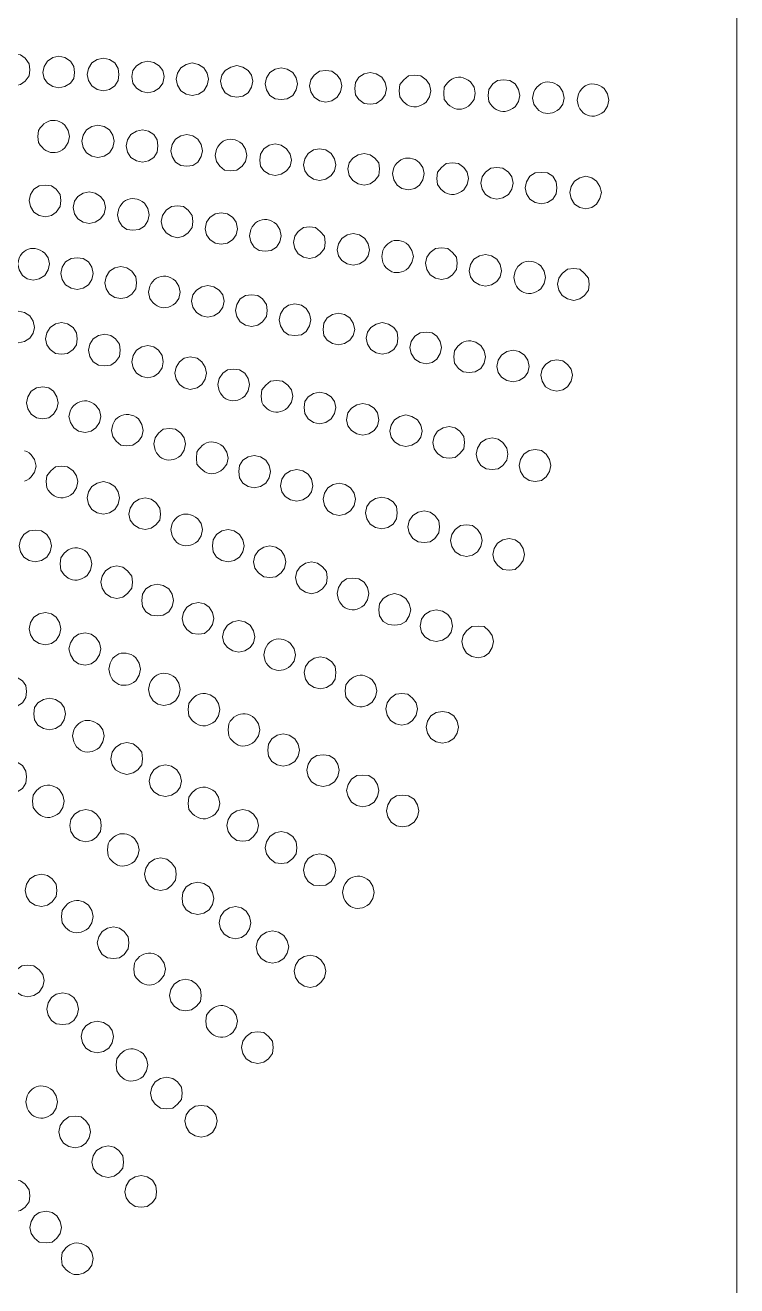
# Model space of a CAD drawing. Extents: x 0 to 247, y -13 to 225.
# Drawn here: x 108.15 to 128.64, y 97.66 to 133.93 of the extents above; entities that cross this region are included whole.
import ezdxf

# ---------------------------------------------------------------- set-up
doc = ezdxf.new("R2010")
doc.units = 0
doc.layers.add('GEOMETRY', color=7, linetype='Continuous')

msp = doc.modelspace()

# ---------------------------------------------------------------- linework, layer by layer
at = {"layer": 'GEOMETRY', "lineweight": 13}
for points in [[(18.663, 189.429), (128.639, 189.429), (128.639, 79.45), (18.663, 79.45), (18.663, 189.429)], [(108.288, 132.645), (108.268, 132.817), (108.152, 132.975), (108.016, 133.071), (107.843, 133.11), (107.667, 133.071), (107.512, 132.975), (107.416, 132.817), (107.377, 132.645), (107.416, 132.472), (107.512, 132.315), (107.667, 132.217), (107.843, 132.178), (108.016, 132.217), (108.152, 132.315), (108.268, 132.472), (108.288, 132.645)], [(109.569, 132.567), (109.549, 132.741), (109.453, 132.895), (109.298, 132.993), (109.122, 133.033), (108.949, 132.993), (108.793, 132.895), (108.696, 132.741), (108.657, 132.567), (108.696, 132.392), (108.793, 132.256), (108.949, 132.159), (109.122, 132.12), (109.298, 132.159), (109.453, 132.256), (109.549, 132.392), (109.569, 132.567)], [(110.848, 132.508), (110.829, 132.685), (110.733, 132.839), (110.577, 132.936), (110.404, 132.975), (110.228, 132.936), (110.074, 132.839), (109.975, 132.685), (109.937, 132.508), (109.975, 132.334), (110.074, 132.178), (110.228, 132.081), (110.404, 132.042), (110.577, 132.081), (110.733, 132.178), (110.829, 132.334), (110.848, 132.508)], [(112.149, 132.449), (112.111, 132.623), (112.013, 132.762), (111.858, 132.855), (111.682, 132.895), (111.508, 132.855), (111.353, 132.762), (111.256, 132.623), (111.218, 132.449), (111.256, 132.257), (111.353, 132.119), (111.508, 132.022), (111.682, 131.984), (111.858, 132.022), (112.013, 132.119), (112.111, 132.257), (112.149, 132.449)], [(113.429, 132.373), (113.39, 132.547), (113.293, 132.703), (113.137, 132.799), (112.963, 132.839), (112.788, 132.799), (112.633, 132.703), (112.536, 132.547), (112.497, 132.373), (112.536, 132.197), (112.633, 132.042), (112.788, 131.946), (112.963, 131.907), (113.137, 131.946), (113.293, 132.042), (113.39, 132.197), (113.429, 132.373)], [(114.71, 132.315), (114.671, 132.489), (114.575, 132.624), (114.418, 132.722), (114.244, 132.763), (114.07, 132.722), (113.914, 132.624), (113.818, 132.489), (113.779, 132.315), (113.818, 132.141), (113.914, 131.985), (114.07, 131.889), (114.244, 131.851), (114.418, 131.889), (114.575, 131.985), (114.671, 132.141), (114.71, 132.315)], [(115.99, 132.237), (115.951, 132.413), (115.855, 132.569), (115.699, 132.665), (115.525, 132.704), (115.349, 132.665), (115.195, 132.569), (115.097, 132.413), (115.058, 132.237), (115.097, 132.062), (115.195, 131.908), (115.349, 131.81), (115.525, 131.79), (115.699, 131.81), (115.855, 131.908), (115.951, 132.062), (115.99, 132.237)], [(117.269, 132.178), (117.231, 132.353), (117.134, 132.489), (116.98, 132.606), (116.805, 132.623), (116.629, 132.606), (116.474, 132.489), (116.377, 132.353), (116.339, 132.178), (116.377, 132.005), (116.474, 131.851), (116.629, 131.753), (116.805, 131.712), (116.98, 131.753), (117.134, 131.851), (117.231, 132.005), (117.269, 132.178)], [(118.551, 132.102), (118.512, 132.277), (118.415, 132.431), (118.26, 132.53), (118.085, 132.569), (117.912, 132.53), (117.755, 132.431), (117.658, 132.277), (117.639, 132.102), (117.658, 131.927), (117.755, 131.79), (117.912, 131.674), (118.085, 131.655), (118.26, 131.674), (118.415, 131.79), (118.512, 131.927), (118.551, 132.102)], [(119.832, 132.042), (119.792, 132.219), (119.695, 132.353), (119.541, 132.472), (119.366, 132.488), (119.191, 132.472), (119.056, 132.353), (118.939, 132.219), (118.92, 132.042), (118.939, 131.867), (118.984, 131.795), (119.035, 131.732), (119.09, 131.68), (119.149, 131.638), (119.211, 131.607), (119.277, 131.587), (119.344, 131.578), (119.413, 131.581), (119.483, 131.596), (119.554, 131.622), (119.625, 131.661), (119.695, 131.712), (119.792, 131.867), (119.832, 132.042)], [(121.111, 131.967), (121.073, 132.141), (120.975, 132.295), (120.903, 132.347), (120.832, 132.386), (120.762, 132.413), (120.692, 132.428), (120.624, 132.43), (120.557, 132.421), (120.493, 132.401), (120.431, 132.37), (120.372, 132.328), (120.317, 132.276), (120.265, 132.213), (120.218, 132.141), (120.2, 131.967), (120.218, 131.789), (120.268, 131.717), (120.323, 131.656), (120.382, 131.605), (120.445, 131.564), (120.511, 131.534), (120.578, 131.515), (120.647, 131.508), (120.715, 131.513), (120.783, 131.53), (120.85, 131.559), (120.914, 131.6), (120.975, 131.655), (121.073, 131.789), (121.111, 131.967)], [(122.391, 131.907), (122.351, 132.081), (122.254, 132.236), (122.1, 132.334), (121.925, 132.352), (121.75, 132.334), (121.616, 132.236), (121.499, 132.081), (121.481, 131.907), (121.499, 131.73), (121.547, 131.659), (121.598, 131.597), (121.653, 131.544), (121.712, 131.503), (121.774, 131.471), (121.838, 131.451), (121.904, 131.442), (121.972, 131.445), (122.042, 131.46), (122.112, 131.487), (122.183, 131.526), (122.254, 131.578), (122.351, 131.73), (122.391, 131.907)], [(123.672, 131.828), (123.633, 132.005), (123.537, 132.158), (123.47, 132.209), (123.401, 132.247), (123.331, 132.274), (123.26, 132.29), (123.19, 132.294), (123.121, 132.286), (123.055, 132.267), (122.993, 132.237), (122.935, 132.196), (122.883, 132.143), (122.837, 132.08), (122.799, 132.005), (122.76, 131.828), (122.799, 131.654), (122.842, 131.584), (122.89, 131.525), (122.944, 131.475), (123.003, 131.437), (123.065, 131.409), (123.13, 131.393), (123.197, 131.386), (123.265, 131.391), (123.334, 131.406), (123.403, 131.433), (123.47, 131.47), (123.537, 131.518), (123.633, 131.654), (123.672, 131.828)], [(124.953, 131.772), (124.914, 131.947), (124.817, 132.102), (124.75, 132.152), (124.682, 132.19), (124.611, 132.217), (124.541, 132.232), (124.47, 132.235), (124.402, 132.228), (124.336, 132.209), (124.273, 132.179), (124.215, 132.137), (124.163, 132.085), (124.117, 132.021), (124.079, 131.947), (124.041, 131.772), (124.079, 131.597), (124.118, 131.522), (124.164, 131.459), (124.216, 131.406), (124.274, 131.365), (124.336, 131.335), (124.402, 131.316), (124.47, 131.308), (124.54, 131.312), (124.61, 131.327), (124.681, 131.354), (124.75, 131.392), (124.817, 131.442), (124.914, 131.597), (124.953, 131.772)], [(109.432, 130.724), (109.393, 130.899), (109.297, 131.054), (109.225, 131.106), (109.153, 131.145), (109.082, 131.172), (109.012, 131.186), (108.944, 131.189), (108.878, 131.18), (108.813, 131.16), (108.752, 131.129), (108.693, 131.087), (108.638, 131.035), (108.587, 130.972), (108.54, 130.899), (108.52, 130.724), (108.54, 130.549), (108.587, 130.476), (108.638, 130.413), (108.693, 130.361), (108.751, 130.319), (108.813, 130.288), (108.878, 130.267), (108.945, 130.259), (109.013, 130.261), (109.084, 130.276), (109.155, 130.303), (109.226, 130.342), (109.297, 130.394), (109.393, 130.549), (109.432, 130.724)], [(110.714, 130.589), (110.675, 130.763), (110.578, 130.917), (110.422, 131.016), (110.248, 131.054), (110.073, 131.016), (109.918, 130.917), (109.82, 130.763), (109.781, 130.589), (109.82, 130.412), (109.918, 130.258), (110.073, 130.16), (110.248, 130.122), (110.422, 130.16), (110.578, 130.258), (110.675, 130.412), (110.714, 130.589)], [(111.973, 130.451), (111.954, 130.626), (111.858, 130.781), (111.702, 130.878), (111.527, 130.917), (111.353, 130.878), (111.198, 130.781), (111.101, 130.626), (111.061, 130.451), (111.101, 130.276), (111.198, 130.122), (111.353, 130.025), (111.527, 129.986), (111.702, 130.025), (111.858, 130.122), (111.954, 130.276), (111.973, 130.451)], [(113.255, 130.316), (113.215, 130.491), (113.119, 130.645), (112.983, 130.743), (112.809, 130.782), (112.634, 130.743), (112.479, 130.645), (112.382, 130.491), (112.344, 130.316), (112.382, 130.144), (112.479, 129.987), (112.634, 129.891), (112.809, 129.871), (112.983, 129.891), (113.119, 129.987), (113.215, 130.144), (113.255, 130.316)], [(114.536, 130.179), (114.496, 130.356), (114.398, 130.511), (114.333, 130.561), (114.264, 130.599), (114.194, 130.625), (114.123, 130.641), (114.053, 130.644), (113.984, 130.637), (113.917, 130.618), (113.854, 130.588), (113.796, 130.546), (113.744, 130.494), (113.699, 130.43), (113.662, 130.356), (113.623, 130.179), (113.662, 130.008), (113.759, 129.87), (113.894, 129.755), (114.069, 129.733), (114.244, 129.755), (114.398, 129.87), (114.496, 130.008), (114.536, 130.179)], [(115.815, 130.047), (115.776, 130.22), (115.679, 130.374), (115.524, 130.472), (115.349, 130.511), (115.175, 130.472), (115.019, 130.374), (114.922, 130.22), (114.903, 130.047), (114.922, 129.87), (115.019, 129.733), (115.175, 129.638), (115.349, 129.599), (115.524, 129.638), (115.679, 129.733), (115.776, 129.87), (115.815, 130.047)], [(117.095, 129.908), (117.056, 130.084), (116.959, 130.239), (116.805, 130.337), (116.629, 130.374), (116.455, 130.337), (116.3, 130.239), (116.203, 130.084), (116.164, 129.908), (116.203, 129.732), (116.3, 129.598), (116.455, 129.501), (116.629, 129.462), (116.805, 129.501), (116.959, 129.598), (117.056, 129.732), (117.095, 129.908)], [(118.356, 129.792), (118.337, 129.967), (118.22, 130.104), (118.085, 130.2), (117.912, 130.239), (117.735, 130.2), (117.582, 130.104), (117.483, 129.967), (117.444, 129.792), (117.483, 129.599), (117.582, 129.462), (117.735, 129.364), (117.912, 129.328), (118.085, 129.364), (118.22, 129.462), (118.337, 129.599), (118.356, 129.792)], [(119.636, 129.656), (119.598, 129.83), (119.5, 129.967), (119.44, 130.02), (119.375, 130.059), (119.307, 130.086), (119.238, 130.101), (119.168, 130.105), (119.099, 130.097), (119.031, 130.078), (118.967, 130.049), (118.907, 130.009), (118.852, 129.959), (118.804, 129.899), (118.763, 129.83), (118.725, 129.656), (118.763, 129.48), (118.86, 129.328), (118.995, 129.23), (119.19, 129.19), (119.365, 129.23), (119.5, 129.328), (119.598, 129.48), (119.636, 129.656)], [(120.918, 129.52), (120.879, 129.694), (120.781, 129.831), (120.626, 129.95), (120.453, 129.967), (120.276, 129.95), (120.142, 129.831), (120.025, 129.694), (120.006, 129.52), (120.025, 129.346), (120.071, 129.273), (120.122, 129.21), (120.177, 129.158), (120.236, 129.116), (120.298, 129.086), (120.363, 129.066), (120.43, 129.057), (120.498, 129.06), (120.568, 129.075), (120.639, 129.101), (120.71, 129.14), (120.781, 129.191), (120.879, 129.346), (120.918, 129.52)], [(122.197, 129.386), (122.158, 129.56), (122.062, 129.694), (121.906, 129.811), (121.731, 129.83), (121.557, 129.811), (121.402, 129.694), (121.305, 129.56), (121.265, 129.386), (121.305, 129.211), (121.402, 129.057), (121.557, 128.96), (121.731, 128.919), (121.906, 128.96), (122.062, 129.057), (122.158, 129.211), (122.197, 129.386)], [(123.459, 129.249), (123.438, 129.424), (123.342, 129.58), (123.187, 129.677), (123.013, 129.693), (122.838, 129.677), (122.683, 129.58), (122.586, 129.424), (122.547, 129.249), (122.586, 129.074), (122.683, 128.919), (122.838, 128.822), (123.013, 128.783), (123.187, 128.822), (123.342, 128.919), (123.438, 129.074), (123.459, 129.249)], [(124.739, 129.114), (124.699, 129.287), (124.602, 129.44), (124.468, 129.539), (124.292, 129.58), (124.119, 129.539), (123.963, 129.44), (123.866, 129.287), (123.828, 129.114), (123.866, 128.938), (123.963, 128.781), (124.119, 128.685), (124.292, 128.646), (124.468, 128.685), (124.602, 128.781), (124.699, 128.938), (124.739, 129.114)], [(109.18, 128.881), (109.161, 129.057), (109.045, 129.211), (108.909, 129.308), (108.735, 129.328), (108.559, 129.308), (108.404, 129.211), (108.307, 129.057), (108.268, 128.881), (108.307, 128.708), (108.404, 128.549), (108.559, 128.453), (108.735, 128.417), (108.909, 128.453), (109.045, 128.549), (109.161, 128.708), (109.18, 128.881)], [(110.462, 128.686), (110.422, 128.86), (110.325, 128.996), (110.17, 129.095), (109.995, 129.135), (109.82, 129.095), (109.666, 128.996), (109.569, 128.86), (109.529, 128.686), (109.569, 128.495), (109.666, 128.356), (109.82, 128.26), (109.995, 128.221), (110.17, 128.26), (110.325, 128.356), (110.422, 128.495), (110.462, 128.686)], [(111.721, 128.474), (111.682, 128.649), (111.586, 128.804), (111.52, 128.854), (111.451, 128.892), (111.38, 128.918), (111.31, 128.934), (111.24, 128.938), (111.171, 128.93), (111.105, 128.911), (111.043, 128.881), (110.985, 128.84), (110.933, 128.787), (110.887, 128.724), (110.848, 128.649), (110.81, 128.474), (110.848, 128.299), (110.946, 128.144), (111.081, 128.047), (111.256, 128.027), (111.43, 128.047), (111.586, 128.144), (111.682, 128.299), (111.721, 128.474)], [(112.982, 128.279), (112.963, 128.454), (112.847, 128.608), (112.711, 128.708), (112.537, 128.726), (112.362, 128.708), (112.207, 128.608), (112.11, 128.454), (112.071, 128.279), (112.11, 128.105), (112.207, 127.95), (112.362, 127.853), (112.537, 127.813), (112.711, 127.853), (112.847, 127.95), (112.963, 128.105), (112.982, 128.279)], [(114.262, 128.066), (114.223, 128.26), (114.127, 128.397), (113.972, 128.495), (113.797, 128.532), (113.622, 128.495), (113.468, 128.397), (113.371, 128.26), (113.332, 128.066), (113.371, 127.892), (113.468, 127.756), (113.622, 127.659), (113.797, 127.622), (113.972, 127.659), (114.127, 127.756), (114.223, 127.892), (114.262, 128.066)], [(115.524, 127.869), (115.485, 128.047), (115.388, 128.201), (115.322, 128.252), (115.254, 128.29), (115.183, 128.317), (115.112, 128.332), (115.041, 128.336), (114.972, 128.328), (114.906, 128.309), (114.843, 128.279), (114.785, 128.238), (114.733, 128.185), (114.688, 128.122), (114.651, 128.047), (114.612, 127.869), (114.651, 127.697), (114.748, 127.544), (114.884, 127.443), (115.058, 127.427), (115.232, 127.443), (115.388, 127.544), (115.485, 127.697), (115.524, 127.869)], [(116.785, 127.677), (116.766, 127.853), (116.648, 127.989), (116.514, 128.105), (116.34, 128.123), (116.165, 128.105), (116.01, 127.989), (115.913, 127.853), (115.874, 127.677), (115.913, 127.505), (116.01, 127.351), (116.165, 127.253), (116.34, 127.212), (116.514, 127.253), (116.648, 127.351), (116.766, 127.505), (116.785, 127.677)], [(118.065, 127.464), (118.026, 127.64), (117.929, 127.794), (117.774, 127.892), (117.599, 127.931), (117.425, 127.892), (117.269, 127.794), (117.173, 127.64), (117.134, 127.464), (117.173, 127.287), (117.269, 127.153), (117.425, 127.058), (117.599, 127.019), (117.774, 127.058), (117.929, 127.153), (118.026, 127.287), (118.065, 127.464)], [(119.328, 127.27), (119.288, 127.444), (119.19, 127.601), (119.124, 127.651), (119.055, 127.69), (118.985, 127.717), (118.914, 127.732), (118.844, 127.736), (118.775, 127.728), (118.709, 127.709), (118.646, 127.678), (118.588, 127.636), (118.536, 127.583), (118.49, 127.519), (118.453, 127.444), (118.415, 127.27), (118.453, 127.097), (118.49, 127.022), (118.536, 126.958), (118.588, 126.906), (118.646, 126.864), (118.709, 126.834), (118.775, 126.815), (118.844, 126.807), (118.914, 126.811), (118.985, 126.826), (119.055, 126.853), (119.124, 126.891), (119.19, 126.941), (119.288, 127.097), (119.328, 127.27)], [(108.851, 127.058), (108.811, 127.232), (108.714, 127.368), (108.647, 127.418), (108.579, 127.456), (108.51, 127.483), (108.442, 127.499), (108.374, 127.504), (108.308, 127.497), (108.244, 127.48), (108.182, 127.451), (108.124, 127.412), (108.07, 127.363), (108.021, 127.302), (107.977, 127.232), (107.939, 127.058), (107.977, 126.883), (108.075, 126.726), (108.21, 126.63), (108.385, 126.593), (108.559, 126.63), (108.714, 126.726), (108.811, 126.883), (108.851, 127.058)], [(120.588, 127.075), (120.567, 127.253), (120.453, 127.385), (120.316, 127.505), (120.142, 127.521), (119.967, 127.505), (119.812, 127.385), (119.715, 127.253), (119.676, 127.075), (119.715, 126.902), (119.812, 126.748), (119.967, 126.648), (120.142, 126.611), (120.316, 126.648), (120.453, 126.748), (120.567, 126.902), (120.588, 127.075)], [(121.869, 126.863), (121.83, 127.037), (121.731, 127.192), (121.578, 127.287), (121.402, 127.328), (121.227, 127.287), (121.072, 127.192), (120.975, 127.037), (120.936, 126.863), (120.975, 126.688), (121.072, 126.553), (121.227, 126.455), (121.402, 126.417), (121.578, 126.455), (121.731, 126.553), (121.83, 126.688), (121.869, 126.863)], [(110.111, 126.783), (110.074, 126.961), (109.975, 127.114), (109.821, 127.212), (109.646, 127.231), (109.472, 127.212), (109.316, 127.114), (109.219, 126.961), (109.18, 126.783), (109.219, 126.611), (109.316, 126.455), (109.472, 126.359), (109.646, 126.32), (109.821, 126.359), (109.975, 126.455), (110.074, 126.611), (110.111, 126.783)], [(111.353, 126.515), (111.334, 126.688), (111.218, 126.845), (111.082, 126.941), (110.908, 126.979), (110.732, 126.941), (110.578, 126.845), (110.48, 126.688), (110.441, 126.515), (110.48, 126.339), (110.578, 126.185), (110.732, 126.088), (110.908, 126.067), (111.082, 126.088), (111.218, 126.185), (111.334, 126.339), (111.353, 126.515)], [(123.129, 126.671), (123.09, 126.845), (122.994, 127), (122.927, 127.05), (122.858, 127.088), (122.788, 127.115), (122.717, 127.13), (122.647, 127.134), (122.578, 127.127), (122.512, 127.108), (122.449, 127.078), (122.391, 127.036), (122.339, 126.984), (122.293, 126.92), (122.255, 126.845), (122.218, 126.671), (122.255, 126.494), (122.293, 126.419), (122.338, 126.356), (122.391, 126.303), (122.449, 126.261), (122.511, 126.231), (122.577, 126.212), (122.646, 126.204), (122.716, 126.208), (122.787, 126.223), (122.858, 126.25), (122.927, 126.289), (122.994, 126.339), (123.09, 126.494), (123.129, 126.671)], [(112.615, 126.241), (112.576, 126.417), (112.478, 126.572), (112.413, 126.623), (112.344, 126.661), (112.274, 126.688), (112.203, 126.704), (112.133, 126.708), (112.064, 126.7), (111.997, 126.681), (111.934, 126.651), (111.876, 126.609), (111.824, 126.556), (111.779, 126.492), (111.742, 126.417), (111.703, 126.241), (111.742, 126.066), (111.786, 125.996), (111.836, 125.936), (111.89, 125.887), (111.948, 125.848), (112.009, 125.82), (112.073, 125.803), (112.139, 125.797), (112.206, 125.801), (112.275, 125.817), (112.343, 125.844), (112.411, 125.883), (112.478, 125.932), (112.576, 126.066), (112.615, 126.241)], [(124.39, 126.476), (124.369, 126.649), (124.253, 126.784), (124.119, 126.903), (123.943, 126.922), (123.768, 126.903), (123.614, 126.784), (123.517, 126.649), (123.477, 126.476), (123.517, 126.299), (123.614, 126.145), (123.768, 126.049), (123.943, 126.01), (124.119, 126.049), (124.253, 126.145), (124.369, 126.299), (124.39, 126.476)], [(113.876, 125.989), (113.838, 126.166), (113.74, 126.299), (113.585, 126.398), (113.41, 126.437), (113.234, 126.398), (113.08, 126.299), (112.982, 126.166), (112.943, 125.989), (112.982, 125.815), (113.08, 125.66), (113.234, 125.562), (113.41, 125.525), (113.585, 125.562), (113.74, 125.66), (113.838, 125.815), (113.876, 125.989)], [(115.118, 125.72), (115.097, 125.894), (114.981, 126.049), (114.847, 126.145), (114.671, 126.166), (114.496, 126.145), (114.342, 126.049), (114.244, 125.894), (114.205, 125.72), (114.244, 125.544), (114.342, 125.39), (114.496, 125.294), (114.671, 125.254), (114.847, 125.294), (114.981, 125.39), (115.097, 125.544), (115.118, 125.72)], [(116.378, 125.449), (116.34, 125.621), (116.242, 125.775), (116.106, 125.873), (115.913, 125.912), (115.737, 125.873), (115.602, 125.775), (115.505, 125.621), (115.467, 125.449), (115.505, 125.273), (115.602, 125.115), (115.737, 125.018), (115.913, 125.001), (116.106, 125.018), (116.242, 125.115), (116.34, 125.273), (116.378, 125.449)], [(108.423, 125.233), (108.385, 125.409), (108.287, 125.563), (108.133, 125.661), (107.958, 125.7), (107.784, 125.661), (107.628, 125.563), (107.531, 125.409), (107.492, 125.233), (107.531, 125.061), (107.628, 124.922), (107.784, 124.825), (107.958, 124.788), (108.133, 124.825), (108.287, 124.922), (108.385, 125.061), (108.423, 125.233)], [(117.638, 125.174), (117.599, 125.353), (117.503, 125.505), (117.347, 125.604), (117.173, 125.64), (116.998, 125.604), (116.843, 125.505), (116.746, 125.353), (116.726, 125.174), (116.746, 125.001), (116.843, 124.864), (116.998, 124.769), (117.173, 124.729), (117.347, 124.769), (117.503, 124.864), (117.599, 125.001), (117.638, 125.174)], [(109.646, 124.904), (109.626, 125.078), (109.529, 125.233), (109.375, 125.33), (109.201, 125.37), (109.025, 125.33), (108.87, 125.233), (108.773, 125.078), (108.735, 124.904), (108.773, 124.729), (108.87, 124.595), (109.025, 124.478), (109.201, 124.458), (109.375, 124.478), (109.529, 124.595), (109.626, 124.729), (109.646, 124.904)], [(118.88, 124.922), (118.86, 125.098), (118.763, 125.233), (118.609, 125.329), (118.434, 125.369), (118.259, 125.329), (118.104, 125.233), (118.007, 125.098), (117.968, 124.922), (118.007, 124.748), (118.104, 124.595), (118.259, 124.496), (118.434, 124.457), (118.609, 124.496), (118.763, 124.595), (118.86, 124.748), (118.88, 124.922)], [(110.888, 124.574), (110.868, 124.748), (110.752, 124.903), (110.617, 125.001), (110.441, 125.039), (110.267, 125.001), (110.111, 124.903), (110.014, 124.748), (109.975, 124.574), (110.014, 124.398), (110.111, 124.244), (110.267, 124.147), (110.441, 124.129), (110.617, 124.147), (110.752, 124.244), (110.868, 124.398), (110.888, 124.574)], [(120.141, 124.651), (120.102, 124.825), (120.005, 124.981), (119.87, 125.078), (119.695, 125.098), (119.521, 125.078), (119.365, 124.981), (119.268, 124.825), (119.229, 124.651), (119.268, 124.478), (119.365, 124.321), (119.521, 124.225), (119.695, 124.187), (119.87, 124.225), (120.005, 124.321), (120.102, 124.478), (120.141, 124.651)], [(121.402, 124.381), (121.363, 124.556), (121.265, 124.71), (121.194, 124.763), (121.123, 124.802), (121.052, 124.829), (120.983, 124.844), (120.914, 124.846), (120.848, 124.837), (120.783, 124.817), (120.721, 124.785), (120.663, 124.743), (120.607, 124.691), (120.556, 124.628), (120.509, 124.556), (120.49, 124.381), (120.509, 124.205), (120.627, 124.049), (120.762, 123.952), (120.936, 123.933), (121.111, 123.952), (121.265, 124.049), (121.363, 124.205), (121.402, 124.381)], [(112.129, 124.244), (112.091, 124.419), (111.994, 124.574), (111.858, 124.671), (111.683, 124.71), (111.509, 124.671), (111.354, 124.574), (111.257, 124.419), (111.219, 124.244), (111.257, 124.069), (111.354, 123.914), (111.509, 123.817), (111.683, 123.777), (111.858, 123.817), (111.994, 123.914), (112.091, 124.069), (112.129, 124.244)], [(122.663, 124.108), (122.625, 124.284), (122.527, 124.436), (122.373, 124.536), (122.197, 124.575), (122.022, 124.536), (121.869, 124.436), (121.77, 124.284), (121.731, 124.108), (121.77, 123.933), (121.869, 123.797), (122.022, 123.702), (122.197, 123.663), (122.373, 123.702), (122.527, 123.797), (122.625, 123.933), (122.663, 124.108)], [(113.372, 123.914), (113.333, 124.089), (113.234, 124.244), (113.099, 124.343), (112.906, 124.381), (112.731, 124.343), (112.595, 124.244), (112.498, 124.089), (112.46, 123.914), (112.498, 123.738), (112.595, 123.585), (112.731, 123.488), (112.906, 123.449), (113.099, 123.488), (113.234, 123.585), (113.333, 123.738), (113.372, 123.914)], [(123.905, 123.856), (123.867, 124.029), (123.768, 124.168), (123.633, 124.267), (123.459, 124.303), (123.285, 124.267), (123.129, 124.168), (123.031, 124.029), (122.994, 123.856), (123.031, 123.683), (123.129, 123.526), (123.285, 123.431), (123.459, 123.392), (123.633, 123.431), (123.768, 123.526), (123.867, 123.683), (123.905, 123.856)], [(114.613, 123.585), (114.575, 123.758), (114.476, 123.914), (114.322, 124.012), (114.147, 124.028), (113.972, 124.012), (113.838, 123.914), (113.741, 123.758), (113.701, 123.585), (113.741, 123.41), (113.778, 123.335), (113.823, 123.271), (113.875, 123.219), (113.933, 123.177), (113.995, 123.147), (114.061, 123.128), (114.13, 123.12), (114.2, 123.124), (114.271, 123.139), (114.341, 123.166), (114.41, 123.204), (114.476, 123.254), (114.575, 123.41), (114.613, 123.585)], [(115.854, 123.254), (115.815, 123.431), (115.717, 123.565), (115.562, 123.683), (115.388, 123.699), (115.213, 123.683), (115.079, 123.565), (114.961, 123.431), (114.942, 123.254), (114.961, 123.079), (115.008, 123.007), (115.06, 122.945), (115.115, 122.892), (115.174, 122.851), (115.235, 122.82), (115.299, 122.799), (115.366, 122.791), (115.434, 122.793), (115.504, 122.808), (115.574, 122.835), (115.646, 122.874), (115.717, 122.926), (115.815, 123.079), (115.854, 123.254)], [(109.102, 123.061), (109.064, 123.236), (108.967, 123.392), (108.831, 123.489), (108.657, 123.526), (108.482, 123.489), (108.327, 123.392), (108.23, 123.236), (108.19, 123.061), (108.23, 122.887), (108.327, 122.731), (108.482, 122.633), (108.657, 122.597), (108.831, 122.633), (108.967, 122.731), (109.064, 122.887), (109.102, 123.061)], [(117.095, 122.926), (117.056, 123.101), (116.959, 123.236), (116.805, 123.332), (116.629, 123.369), (116.455, 123.332), (116.3, 123.236), (116.203, 123.101), (116.183, 122.926), (116.203, 122.751), (116.3, 122.597), (116.455, 122.498), (116.629, 122.46), (116.805, 122.498), (116.959, 122.597), (117.056, 122.751), (117.095, 122.926)], [(110.326, 122.672), (110.287, 122.848), (110.189, 122.983), (110.129, 123.035), (110.065, 123.074), (109.997, 123.101), (109.928, 123.116), (109.858, 123.12), (109.789, 123.112), (109.721, 123.094), (109.657, 123.065), (109.596, 123.025), (109.541, 122.976), (109.493, 122.917), (109.453, 122.848), (109.413, 122.672), (109.453, 122.498), (109.55, 122.345), (109.684, 122.245), (109.88, 122.207), (110.054, 122.245), (110.189, 122.345), (110.287, 122.498), (110.326, 122.672)], [(118.338, 122.576), (118.299, 122.769), (118.202, 122.904), (118.047, 123.004), (117.872, 123.04), (117.697, 123.004), (117.543, 122.904), (117.445, 122.769), (117.407, 122.576), (117.445, 122.402), (117.543, 122.266), (117.697, 122.17), (117.872, 122.129), (118.047, 122.17), (118.202, 122.266), (118.299, 122.402), (118.338, 122.576)], [(111.547, 122.267), (111.508, 122.44), (111.411, 122.597), (111.345, 122.646), (111.276, 122.683), (111.205, 122.709), (111.134, 122.724), (111.064, 122.728), (110.995, 122.72), (110.929, 122.701), (110.866, 122.671), (110.809, 122.63), (110.757, 122.578), (110.712, 122.514), (110.674, 122.44), (110.635, 122.267), (110.674, 122.09), (110.771, 121.955), (110.907, 121.839), (111.081, 121.82), (111.256, 121.839), (111.411, 121.955), (111.508, 122.09), (111.547, 122.267)], [(119.579, 122.245), (119.541, 122.421), (119.443, 122.576), (119.288, 122.672), (119.113, 122.712), (118.938, 122.672), (118.784, 122.576), (118.686, 122.421), (118.647, 122.245), (118.686, 122.07), (118.784, 121.935), (118.938, 121.839), (119.113, 121.802), (119.288, 121.839), (119.443, 121.935), (119.541, 122.07), (119.579, 122.245)], [(112.769, 121.878), (112.731, 122.053), (112.633, 122.19), (112.478, 122.306), (112.304, 122.324), (112.128, 122.306), (111.994, 122.19), (111.896, 122.053), (111.858, 121.878), (111.896, 121.701), (111.933, 121.627), (111.978, 121.564), (112.03, 121.512), (112.088, 121.471), (112.15, 121.441), (112.217, 121.422), (112.286, 121.414), (112.356, 121.418), (112.427, 121.433), (112.498, 121.459), (112.567, 121.497), (112.633, 121.546), (112.731, 121.701), (112.769, 121.878)], [(120.801, 121.918), (120.782, 122.09), (120.666, 122.245), (120.53, 122.345), (120.356, 122.381), (120.181, 122.345), (120.026, 122.245), (119.929, 122.09), (119.89, 121.918), (119.929, 121.74), (120.026, 121.604), (120.181, 121.49), (120.356, 121.472), (120.53, 121.49), (120.666, 121.604), (120.782, 121.74), (120.801, 121.918)], [(113.992, 121.472), (113.953, 121.644), (113.855, 121.802), (113.784, 121.853), (113.713, 121.892), (113.642, 121.918), (113.572, 121.933), (113.503, 121.935), (113.436, 121.926), (113.371, 121.906), (113.309, 121.874), (113.25, 121.832), (113.195, 121.78), (113.144, 121.717), (113.098, 121.644), (113.08, 121.472), (113.098, 121.295), (113.151, 121.227), (113.206, 121.169), (113.263, 121.12), (113.322, 121.08), (113.382, 121.05), (113.445, 121.031), (113.509, 121.023), (113.575, 121.026), (113.643, 121.041), (113.712, 121.068), (113.783, 121.107), (113.855, 121.16), (113.953, 121.295), (113.992, 121.472)], [(122.043, 121.587), (122.022, 121.761), (121.907, 121.918), (121.771, 122.015), (121.597, 122.053), (121.422, 122.015), (121.266, 121.918), (121.17, 121.761), (121.131, 121.587), (121.17, 121.412), (121.266, 121.258), (121.422, 121.16), (121.597, 121.142), (121.771, 121.16), (121.907, 121.258), (122.022, 121.412), (122.043, 121.587)], [(115.214, 121.082), (115.176, 121.258), (115.079, 121.412), (114.923, 121.508), (114.748, 121.546), (114.575, 121.508), (114.419, 121.412), (114.322, 121.258), (114.302, 121.082), (114.322, 120.907), (114.419, 120.753), (114.575, 120.654), (114.748, 120.615), (114.923, 120.654), (115.079, 120.753), (115.176, 120.907), (115.214, 121.082)], [(123.285, 121.258), (123.246, 121.433), (123.148, 121.587), (123.013, 121.685), (122.838, 121.722), (122.663, 121.685), (122.509, 121.587), (122.412, 121.433), (122.373, 121.258), (122.412, 121.083), (122.509, 120.929), (122.663, 120.831), (122.838, 120.793), (123.013, 120.831), (123.148, 120.929), (123.246, 121.083), (123.285, 121.258)], [(109.666, 120.793), (109.627, 120.965), (109.53, 121.103), (109.375, 121.219), (109.201, 121.236), (109.026, 121.219), (108.89, 121.103), (108.773, 120.965), (108.755, 120.793), (108.773, 120.617), (108.818, 120.544), (108.869, 120.481), (108.924, 120.429), (108.983, 120.387), (109.045, 120.355), (109.11, 120.335), (109.177, 120.326), (109.246, 120.329), (109.317, 120.343), (109.388, 120.37), (109.459, 120.409), (109.53, 120.46), (109.627, 120.617), (109.666, 120.793)], [(116.436, 120.672), (116.397, 120.869), (116.3, 121.005), (116.144, 121.103), (115.97, 121.142), (115.795, 121.103), (115.64, 121.005), (115.544, 120.869), (115.504, 120.672), (115.544, 120.5), (115.64, 120.363), (115.795, 120.268), (115.97, 120.229), (116.144, 120.268), (116.3, 120.363), (116.397, 120.5), (116.436, 120.672)], [(110.869, 120.324), (110.83, 120.501), (110.733, 120.654), (110.578, 120.753), (110.404, 120.793), (110.227, 120.753), (110.074, 120.654), (109.975, 120.501), (109.936, 120.324), (109.975, 120.149), (110.074, 119.996), (110.227, 119.897), (110.404, 119.859), (110.578, 119.897), (110.733, 119.996), (110.83, 120.149), (110.869, 120.324)], [(117.658, 120.287), (117.62, 120.46), (117.522, 120.615), (117.368, 120.714), (117.192, 120.753), (117.017, 120.714), (116.863, 120.615), (116.766, 120.46), (116.726, 120.287), (116.766, 120.11), (116.863, 119.956), (117.017, 119.859), (117.192, 119.82), (117.368, 119.859), (117.522, 119.956), (117.62, 120.11), (117.658, 120.287)], [(112.051, 119.86), (112.032, 120.035), (111.915, 120.19), (111.78, 120.288), (111.605, 120.325), (111.43, 120.288), (111.277, 120.19), (111.179, 120.035), (111.139, 119.86), (111.179, 119.686), (111.277, 119.549), (111.43, 119.452), (111.605, 119.416), (111.78, 119.452), (111.915, 119.549), (112.032, 119.686), (112.051, 119.86)], [(118.862, 119.898), (118.841, 120.074), (118.745, 120.208), (118.59, 120.308), (118.416, 120.347), (118.241, 120.308), (118.085, 120.208), (117.989, 120.074), (117.95, 119.898), (117.989, 119.724), (118.085, 119.569), (118.241, 119.472), (118.416, 119.433), (118.59, 119.472), (118.745, 119.569), (118.841, 119.724), (118.862, 119.898)], [(113.255, 119.415), (113.216, 119.589), (113.119, 119.724), (113.053, 119.774), (112.985, 119.812), (112.916, 119.839), (112.847, 119.854), (112.779, 119.859), (112.713, 119.853), (112.649, 119.836), (112.587, 119.808), (112.529, 119.769), (112.475, 119.72), (112.425, 119.66), (112.381, 119.589), (112.343, 119.415), (112.381, 119.237), (112.42, 119.163), (112.466, 119.1), (112.518, 119.047), (112.577, 119.006), (112.639, 118.976), (112.705, 118.957), (112.774, 118.95), (112.844, 118.954), (112.915, 118.969), (112.985, 118.996), (113.054, 119.035), (113.119, 119.085), (113.216, 119.237), (113.255, 119.415)], [(120.084, 119.49), (120.063, 119.666), (119.948, 119.82), (119.812, 119.92), (119.637, 119.956), (119.463, 119.92), (119.308, 119.82), (119.211, 119.666), (119.172, 119.49), (119.211, 119.316), (119.308, 119.161), (119.463, 119.064), (119.637, 119.045), (119.812, 119.064), (119.948, 119.161), (120.063, 119.316), (120.084, 119.49)], [(108.91, 118.948), (108.87, 119.123), (108.773, 119.276), (108.618, 119.374), (108.444, 119.394), (108.268, 119.374), (108.115, 119.276), (108.016, 119.123), (107.977, 118.948), (108.016, 118.774), (108.115, 118.617), (108.268, 118.521), (108.444, 118.482), (108.618, 118.521), (108.773, 118.617), (108.87, 118.774), (108.91, 118.948)], [(114.458, 118.948), (114.419, 119.123), (114.322, 119.276), (114.167, 119.374), (113.992, 119.414), (113.818, 119.374), (113.662, 119.276), (113.566, 119.123), (113.546, 118.948), (113.566, 118.774), (113.662, 118.617), (113.818, 118.521), (113.992, 118.482), (114.167, 118.521), (114.322, 118.617), (114.419, 118.774), (114.458, 118.948)], [(121.305, 119.104), (121.265, 119.277), (121.169, 119.415), (121.034, 119.53), (120.859, 119.549), (120.684, 119.53), (120.53, 119.415), (120.432, 119.277), (120.393, 119.104), (120.432, 118.93), (120.53, 118.775), (120.684, 118.677), (120.859, 118.64), (121.034, 118.677), (121.169, 118.775), (121.265, 118.93), (121.305, 119.104)], [(122.527, 118.696), (122.489, 118.872), (122.392, 119.025), (122.256, 119.122), (122.082, 119.162), (121.907, 119.122), (121.751, 119.025), (121.654, 118.872), (121.616, 118.696), (121.654, 118.522), (121.751, 118.386), (121.907, 118.27), (122.082, 118.25), (122.256, 118.27), (122.392, 118.386), (122.489, 118.522), (122.527, 118.696)], [(110.074, 118.424), (110.035, 118.599), (109.936, 118.756), (109.866, 118.808), (109.795, 118.847), (109.724, 118.873), (109.654, 118.888), (109.585, 118.89), (109.518, 118.881), (109.453, 118.861), (109.391, 118.829), (109.332, 118.787), (109.277, 118.735), (109.226, 118.672), (109.18, 118.599), (109.162, 118.424), (109.18, 118.25), (109.226, 118.178), (109.277, 118.115), (109.332, 118.063), (109.391, 118.021), (109.453, 117.989), (109.517, 117.969), (109.584, 117.96), (109.653, 117.963), (109.723, 117.977), (109.794, 118.004), (109.865, 118.043), (109.936, 118.094), (110.035, 118.25), (110.074, 118.424)], [(115.66, 118.483), (115.622, 118.657), (115.525, 118.814), (115.37, 118.909), (115.195, 118.949), (115.019, 118.909), (114.865, 118.814), (114.767, 118.657), (114.729, 118.483), (114.767, 118.308), (114.865, 118.172), (115.019, 118.057), (115.195, 118.038), (115.37, 118.057), (115.525, 118.172), (115.622, 118.308), (115.66, 118.483)], [(111.238, 117.9), (111.218, 118.076), (111.101, 118.231), (110.966, 118.329), (110.791, 118.368), (110.617, 118.329), (110.462, 118.231), (110.365, 118.076), (110.326, 117.9), (110.365, 117.728), (110.462, 117.571), (110.617, 117.474), (110.791, 117.435), (110.966, 117.474), (111.101, 117.571), (111.218, 117.728), (111.238, 117.9)], [(116.843, 118.037), (116.824, 118.211), (116.707, 118.347), (116.572, 118.445), (116.398, 118.482), (116.222, 118.445), (116.068, 118.347), (115.97, 118.211), (115.931, 118.037), (115.97, 117.86), (116.068, 117.705), (116.222, 117.609), (116.398, 117.57), (116.572, 117.609), (116.707, 117.705), (116.824, 117.86), (116.843, 118.037)], [(118.047, 117.571), (118.008, 117.747), (117.912, 117.9), (117.755, 118), (117.582, 118.018), (117.407, 118), (117.27, 117.9), (117.174, 117.747), (117.135, 117.571), (117.174, 117.397), (117.211, 117.322), (117.256, 117.258), (117.308, 117.205), (117.366, 117.163), (117.428, 117.133), (117.494, 117.113), (117.563, 117.106), (117.634, 117.109), (117.705, 117.124), (117.775, 117.151), (117.845, 117.19), (117.912, 117.241), (118.008, 117.397), (118.047, 117.571)], [(112.421, 117.378), (112.382, 117.552), (112.285, 117.706), (112.129, 117.804), (111.955, 117.844), (111.781, 117.804), (111.625, 117.706), (111.528, 117.552), (111.509, 117.378), (111.528, 117.2), (111.625, 117.047), (111.781, 116.948), (111.955, 116.932), (112.129, 116.948), (112.285, 117.047), (112.382, 117.2), (112.421, 117.378)], [(119.25, 117.104), (119.211, 117.28), (119.114, 117.435), (118.959, 117.532), (118.784, 117.571), (118.61, 117.532), (118.454, 117.435), (118.357, 117.28), (118.338, 117.104), (118.357, 116.932), (118.454, 116.774), (118.61, 116.679), (118.784, 116.661), (118.959, 116.679), (119.114, 116.774), (119.211, 116.932), (119.25, 117.104)], [(113.585, 116.853), (113.546, 117.028), (113.449, 117.184), (113.314, 117.28), (113.139, 117.317), (112.964, 117.28), (112.809, 117.184), (112.712, 117.028), (112.673, 116.853), (112.712, 116.679), (112.809, 116.542), (112.964, 116.429), (113.139, 116.407), (113.314, 116.429), (113.449, 116.542), (113.546, 116.679), (113.585, 116.853)], [(109.18, 116.563), (109.141, 116.737), (109.045, 116.894), (108.909, 116.99), (108.736, 117.028), (108.559, 116.99), (108.405, 116.894), (108.307, 116.737), (108.268, 116.563), (108.307, 116.388), (108.405, 116.232), (108.559, 116.136), (108.736, 116.097), (108.909, 116.136), (109.045, 116.232), (109.141, 116.388), (109.18, 116.563)], [(114.767, 116.328), (114.729, 116.505), (114.632, 116.66), (114.476, 116.758), (114.301, 116.795), (114.127, 116.758), (113.972, 116.66), (113.875, 116.505), (113.837, 116.328), (113.875, 116.154), (113.972, 116.018), (114.127, 115.922), (114.301, 115.883), (114.476, 115.922), (114.632, 116.018), (114.729, 116.154), (114.767, 116.328)], [(120.453, 116.64), (120.414, 116.835), (120.317, 116.97), (120.162, 117.066), (119.987, 117.104), (119.811, 117.066), (119.657, 116.97), (119.559, 116.835), (119.521, 116.64), (119.559, 116.465), (119.657, 116.328), (119.811, 116.232), (119.987, 116.193), (120.162, 116.232), (120.317, 116.328), (120.414, 116.465), (120.453, 116.64)], [(110.326, 115.979), (110.287, 116.155), (110.189, 116.311), (110.054, 116.407), (109.88, 116.446), (109.684, 116.407), (109.55, 116.311), (109.453, 116.155), (109.413, 115.979), (109.453, 115.807), (109.55, 115.651), (109.684, 115.554), (109.88, 115.515), (110.054, 115.554), (110.189, 115.651), (110.287, 115.807), (110.326, 115.979)], [(121.634, 116.193), (121.596, 116.368), (121.499, 116.505), (121.363, 116.622), (121.189, 116.64), (121.014, 116.622), (120.86, 116.505), (120.762, 116.368), (120.723, 116.193), (120.762, 116.019), (120.86, 115.863), (121.014, 115.767), (121.189, 115.728), (121.363, 115.767), (121.499, 115.863), (121.596, 116.019), (121.634, 116.193)], [(115.931, 115.807), (115.892, 115.979), (115.795, 116.136), (115.729, 116.186), (115.66, 116.224), (115.59, 116.251), (115.519, 116.266), (115.449, 116.27), (115.38, 116.262), (115.314, 116.243), (115.251, 116.212), (115.194, 116.171), (115.141, 116.118), (115.096, 116.054), (115.058, 115.979), (115.019, 115.807), (115.058, 115.63), (115.102, 115.56), (115.151, 115.5), (115.205, 115.45), (115.263, 115.412), (115.325, 115.384), (115.39, 115.367), (115.456, 115.36), (115.524, 115.365), (115.593, 115.381), (115.661, 115.408), (115.729, 115.446), (115.795, 115.495), (115.892, 115.63), (115.931, 115.807)], [(111.469, 115.399), (111.43, 115.573), (111.334, 115.728), (111.268, 115.778), (111.2, 115.816), (111.13, 115.843), (111.059, 115.858), (110.988, 115.862), (110.919, 115.854), (110.853, 115.835), (110.79, 115.805), (110.732, 115.764), (110.68, 115.711), (110.634, 115.647), (110.596, 115.573), (110.557, 115.399), (110.596, 115.224), (110.633, 115.149), (110.678, 115.085), (110.73, 115.032), (110.788, 114.991), (110.851, 114.96), (110.917, 114.941), (110.986, 114.933), (111.057, 114.937), (111.128, 114.952), (111.199, 114.979), (111.268, 115.017), (111.334, 115.067), (111.43, 115.224), (111.469, 115.399)], [(117.095, 115.302), (117.076, 115.476), (116.979, 115.61), (116.824, 115.71), (116.65, 115.749), (116.474, 115.71), (116.32, 115.61), (116.222, 115.476), (116.183, 115.302), (116.222, 115.107), (116.32, 114.971), (116.474, 114.874), (116.65, 114.835), (116.824, 114.874), (116.979, 114.971), (117.076, 115.107), (117.095, 115.302)], [(108.191, 114.758), (108.171, 114.932), (108.075, 115.067), (107.92, 115.163), (107.745, 115.203), (107.571, 115.163), (107.416, 115.067), (107.319, 114.932), (107.28, 114.758), (107.319, 114.582), (107.416, 114.429), (107.571, 114.33), (107.745, 114.294), (107.92, 114.33), (108.075, 114.429), (108.171, 114.582), (108.191, 114.758)], [(112.615, 114.815), (112.576, 114.993), (112.478, 115.145), (112.411, 115.196), (112.342, 115.235), (112.272, 115.263), (112.202, 115.278), (112.133, 115.282), (112.065, 115.275), (112, 115.256), (111.938, 115.225), (111.881, 115.184), (111.828, 115.131), (111.782, 115.067), (111.742, 114.993), (111.703, 114.815), (111.742, 114.642), (111.839, 114.485), (111.973, 114.39), (112.148, 114.353), (112.324, 114.39), (112.478, 114.485), (112.576, 114.642), (112.615, 114.815)], [(118.28, 114.777), (118.241, 114.952), (118.143, 115.09), (118.071, 115.141), (118, 115.18), (117.931, 115.206), (117.863, 115.221), (117.796, 115.224), (117.731, 115.216), (117.668, 115.198), (117.607, 115.168), (117.548, 115.129), (117.491, 115.079), (117.437, 115.02), (117.386, 114.952), (117.368, 114.777), (117.386, 114.604), (117.434, 114.531), (117.485, 114.468), (117.54, 114.416), (117.598, 114.374), (117.66, 114.342), (117.724, 114.322), (117.79, 114.313), (117.858, 114.316), (117.928, 114.33), (117.999, 114.357), (118.07, 114.396), (118.143, 114.448), (118.241, 114.604), (118.28, 114.777)], [(113.759, 114.235), (113.721, 114.409), (113.623, 114.563), (113.551, 114.616), (113.48, 114.656), (113.409, 114.683), (113.339, 114.698), (113.271, 114.7), (113.204, 114.691), (113.14, 114.671), (113.078, 114.639), (113.02, 114.597), (112.965, 114.544), (112.913, 114.481), (112.867, 114.409), (112.848, 114.235), (112.867, 114.059), (112.913, 113.986), (112.964, 113.924), (113.02, 113.872), (113.078, 113.83), (113.14, 113.798), (113.204, 113.778), (113.271, 113.769), (113.339, 113.771), (113.409, 113.786), (113.48, 113.812), (113.551, 113.852), (113.623, 113.904), (113.721, 114.059), (113.759, 114.235)], [(119.444, 114.255), (119.404, 114.429), (119.307, 114.563), (119.172, 114.681), (118.997, 114.7), (118.823, 114.681), (118.667, 114.563), (118.57, 114.429), (118.532, 114.255), (118.57, 114.078), (118.667, 113.924), (118.823, 113.827), (118.997, 113.789), (119.172, 113.827), (119.307, 113.924), (119.404, 114.078), (119.444, 114.255)], [(109.317, 114.117), (109.278, 114.294), (109.18, 114.429), (109.026, 114.525), (108.851, 114.562), (108.676, 114.525), (108.52, 114.429), (108.423, 114.294), (108.405, 114.117), (108.423, 113.941), (108.52, 113.788), (108.676, 113.689), (108.851, 113.65), (109.026, 113.689), (109.18, 113.788), (109.278, 113.941), (109.317, 114.117)], [(110.422, 113.479), (110.384, 113.651), (110.287, 113.789), (110.221, 113.838), (110.153, 113.876), (110.084, 113.903), (110.015, 113.919), (109.947, 113.924), (109.88, 113.917), (109.815, 113.9), (109.753, 113.871), (109.695, 113.832), (109.641, 113.782), (109.592, 113.722), (109.55, 113.651), (109.511, 113.479), (109.55, 113.304), (109.587, 113.229), (109.633, 113.165), (109.685, 113.112), (109.743, 113.071), (109.805, 113.041), (109.872, 113.022), (109.94, 113.014), (110.011, 113.018), (110.082, 113.033), (110.152, 113.06), (110.221, 113.098), (110.287, 113.148), (110.384, 113.304), (110.422, 113.479)], [(114.904, 113.651), (114.865, 113.826), (114.767, 113.982), (114.696, 114.034), (114.625, 114.073), (114.554, 114.1), (114.484, 114.114), (114.415, 114.117), (114.348, 114.108), (114.284, 114.088), (114.222, 114.057), (114.163, 114.014), (114.108, 113.962), (114.057, 113.899), (114.011, 113.826), (113.992, 113.651), (114.011, 113.479), (114.058, 113.406), (114.109, 113.343), (114.164, 113.29), (114.222, 113.248), (114.284, 113.216), (114.348, 113.196), (114.415, 113.187), (114.483, 113.189), (114.553, 113.204), (114.624, 113.231), (114.695, 113.27), (114.767, 113.323), (114.865, 113.479), (114.904, 113.651)], [(120.627, 113.731), (120.588, 113.904), (120.491, 114.059), (120.336, 114.155), (120.162, 114.176), (119.987, 114.155), (119.832, 114.059), (119.734, 113.904), (119.696, 113.731), (119.734, 113.556), (119.832, 113.399), (119.987, 113.306), (120.162, 113.265), (120.336, 113.306), (120.491, 113.399), (120.588, 113.556), (120.627, 113.731)], [(116.047, 113.071), (116.009, 113.244), (115.912, 113.398), (115.756, 113.496), (115.582, 113.535), (115.407, 113.496), (115.253, 113.398), (115.155, 113.244), (115.135, 113.071), (115.155, 112.894), (115.253, 112.74), (115.407, 112.643), (115.582, 112.603), (115.756, 112.643), (115.912, 112.74), (116.009, 112.894), (116.047, 113.071)], [(111.528, 112.817), (111.508, 113.013), (111.391, 113.148), (111.257, 113.245), (111.082, 113.284), (110.908, 113.245), (110.752, 113.148), (110.655, 113.013), (110.616, 112.817), (110.655, 112.644), (110.752, 112.506), (110.908, 112.411), (111.082, 112.372), (111.257, 112.411), (111.391, 112.506), (111.508, 112.644), (111.528, 112.817)], [(117.193, 112.488), (117.154, 112.662), (117.056, 112.816), (116.902, 112.913), (116.726, 112.934), (116.552, 112.913), (116.397, 112.816), (116.3, 112.662), (116.262, 112.488), (116.3, 112.312), (116.397, 112.16), (116.552, 112.061), (116.726, 112.023), (116.902, 112.061), (117.056, 112.16), (117.154, 112.312), (117.193, 112.488)], [(108.191, 112.296), (108.171, 112.467), (108.075, 112.624), (107.92, 112.72), (107.745, 112.76), (107.571, 112.72), (107.416, 112.624), (107.319, 112.467), (107.28, 112.296), (107.319, 112.118), (107.416, 111.965), (107.571, 111.867), (107.745, 111.831), (107.92, 111.867), (108.075, 111.965), (108.171, 112.118), (108.191, 112.296)], [(112.654, 112.178), (112.615, 112.353), (112.517, 112.506), (112.363, 112.604), (112.187, 112.644), (112.013, 112.604), (111.859, 112.506), (111.759, 112.353), (111.721, 112.178), (111.759, 112.004), (111.859, 111.867), (112.013, 111.769), (112.187, 111.732), (112.363, 111.769), (112.517, 111.867), (112.615, 112.004), (112.654, 112.178)], [(118.338, 111.906), (118.299, 112.08), (118.202, 112.236), (118.047, 112.335), (117.872, 112.352), (117.697, 112.335), (117.543, 112.236), (117.446, 112.08), (117.407, 111.906), (117.446, 111.731), (117.543, 111.574), (117.697, 111.479), (117.872, 111.441), (118.047, 111.479), (118.202, 111.574), (118.299, 111.731), (118.338, 111.906)], [(109.278, 111.597), (109.239, 111.769), (109.142, 111.928), (109.072, 111.979), (109.001, 112.017), (108.93, 112.044), (108.859, 112.058), (108.79, 112.061), (108.722, 112.052), (108.656, 112.031), (108.593, 112), (108.534, 111.958), (108.479, 111.905), (108.429, 111.842), (108.385, 111.769), (108.367, 111.597), (108.385, 111.421), (108.432, 111.348), (108.484, 111.285), (108.539, 111.233), (108.598, 111.191), (108.66, 111.159), (108.724, 111.139), (108.791, 111.13), (108.859, 111.133), (108.929, 111.147), (109, 111.174), (109.071, 111.214), (109.142, 111.267), (109.239, 111.421), (109.278, 111.597)], [(113.759, 111.537), (113.721, 111.712), (113.623, 111.867), (113.552, 111.92), (113.481, 111.959), (113.41, 111.986), (113.34, 112), (113.271, 112.003), (113.204, 111.994), (113.139, 111.974), (113.077, 111.942), (113.018, 111.9), (112.963, 111.847), (112.912, 111.785), (112.867, 111.712), (112.848, 111.537), (112.867, 111.361), (112.919, 111.294), (112.973, 111.235), (113.03, 111.186), (113.089, 111.146), (113.15, 111.117), (113.213, 111.098), (113.278, 111.09), (113.344, 111.094), (113.412, 111.109), (113.481, 111.136), (113.551, 111.175), (113.623, 111.227), (113.721, 111.361), (113.759, 111.537)], [(119.482, 111.324), (119.444, 111.499), (119.346, 111.654), (119.191, 111.752), (119.016, 111.768), (118.841, 111.752), (118.686, 111.654), (118.589, 111.499), (118.551, 111.324), (118.589, 111.148), (118.686, 110.992), (118.841, 110.895), (119.016, 110.858), (119.191, 110.895), (119.346, 110.992), (119.444, 111.148), (119.482, 111.324)], [(110.344, 110.896), (110.325, 111.071), (110.208, 111.228), (110.073, 111.325), (109.899, 111.362), (109.724, 111.325), (109.569, 111.228), (109.471, 111.071), (109.433, 110.896), (109.471, 110.724), (109.569, 110.569), (109.724, 110.47), (109.899, 110.433), (110.073, 110.47), (110.208, 110.569), (110.325, 110.724), (110.344, 110.896)], [(114.865, 110.896), (114.826, 111.071), (114.729, 111.228), (114.593, 111.325), (114.419, 111.362), (114.244, 111.325), (114.089, 111.228), (113.992, 111.071), (113.953, 110.896), (113.992, 110.724), (114.089, 110.587), (114.244, 110.47), (114.419, 110.452), (114.593, 110.47), (114.729, 110.587), (114.826, 110.724), (114.865, 110.896)], [(111.43, 110.196), (111.392, 110.374), (111.295, 110.529), (111.223, 110.581), (111.152, 110.62), (111.08, 110.647), (111.01, 110.662), (110.942, 110.664), (110.875, 110.656), (110.811, 110.635), (110.749, 110.604), (110.69, 110.562), (110.635, 110.51), (110.584, 110.447), (110.537, 110.374), (110.519, 110.196), (110.537, 110.024), (110.584, 109.952), (110.636, 109.889), (110.691, 109.836), (110.75, 109.794), (110.812, 109.763), (110.877, 109.743), (110.943, 109.734), (111.012, 109.736), (111.082, 109.751), (111.153, 109.778), (111.224, 109.817), (111.295, 109.869), (111.392, 110.024), (111.43, 110.196)], [(115.97, 110.256), (115.95, 110.433), (115.854, 110.587), (115.699, 110.686), (115.525, 110.724), (115.349, 110.686), (115.195, 110.587), (115.097, 110.433), (115.058, 110.256), (115.097, 110.082), (115.195, 109.946), (115.349, 109.83), (115.525, 109.811), (115.699, 109.83), (115.854, 109.946), (115.95, 110.082), (115.97, 110.256)], [(112.498, 109.501), (112.479, 109.674), (112.363, 109.83), (112.227, 109.928), (112.052, 109.967), (111.878, 109.928), (111.722, 109.83), (111.625, 109.674), (111.586, 109.501), (111.625, 109.324), (111.722, 109.172), (111.878, 109.071), (112.052, 109.034), (112.227, 109.071), (112.363, 109.172), (112.479, 109.324), (112.498, 109.501)], [(117.095, 109.617), (117.056, 109.793), (116.959, 109.946), (116.805, 110.044), (116.629, 110.082), (116.455, 110.044), (116.3, 109.946), (116.203, 109.793), (116.164, 109.617), (116.203, 109.443), (116.3, 109.287), (116.455, 109.188), (116.629, 109.172), (116.805, 109.188), (116.959, 109.287), (117.056, 109.443), (117.095, 109.617)], [(109.065, 109.034), (109.045, 109.21), (108.928, 109.363), (108.793, 109.462), (108.618, 109.501), (108.444, 109.462), (108.288, 109.363), (108.191, 109.21), (108.153, 109.034), (108.191, 108.861), (108.288, 108.706), (108.444, 108.607), (108.618, 108.568), (108.793, 108.607), (108.928, 108.706), (109.045, 108.861), (109.065, 109.034)], [(113.585, 108.803), (113.546, 108.976), (113.449, 109.133), (113.294, 109.229), (113.119, 109.269), (112.944, 109.229), (112.789, 109.133), (112.692, 108.976), (112.673, 108.803), (112.692, 108.628), (112.789, 108.476), (112.944, 108.376), (113.119, 108.337), (113.294, 108.376), (113.449, 108.476), (113.546, 108.628), (113.585, 108.803)], [(118.202, 108.976), (118.163, 109.151), (118.066, 109.308), (117.999, 109.358), (117.93, 109.396), (117.86, 109.423), (117.789, 109.438), (117.718, 109.442), (117.65, 109.434), (117.584, 109.414), (117.521, 109.384), (117.464, 109.342), (117.412, 109.289), (117.366, 109.226), (117.329, 109.151), (117.29, 108.976), (117.329, 108.803), (117.366, 108.728), (117.412, 108.665), (117.464, 108.613), (117.522, 108.571), (117.585, 108.541), (117.651, 108.522), (117.72, 108.514), (117.79, 108.518), (117.861, 108.533), (117.931, 108.56), (118, 108.598), (118.066, 108.648), (118.163, 108.803), (118.202, 108.976)], [(110.112, 108.279), (110.074, 108.453), (109.976, 108.607), (109.905, 108.66), (109.834, 108.7), (109.763, 108.727), (109.693, 108.742), (109.625, 108.745), (109.558, 108.736), (109.494, 108.715), (109.432, 108.684), (109.373, 108.642), (109.318, 108.589), (109.266, 108.526), (109.219, 108.453), (109.2, 108.279), (109.219, 108.102), (109.265, 108.03), (109.317, 107.968), (109.372, 107.916), (109.431, 107.874), (109.493, 107.843), (109.557, 107.823), (109.624, 107.814), (109.693, 107.817), (109.763, 107.831), (109.834, 107.857), (109.905, 107.896), (109.976, 107.947), (110.074, 108.102), (110.112, 108.279)], [(114.652, 108.103), (114.613, 108.28), (114.515, 108.435), (114.38, 108.53), (114.205, 108.569), (114.031, 108.53), (113.876, 108.435), (113.779, 108.28), (113.741, 108.103), (113.779, 107.928), (113.876, 107.775), (114.031, 107.678), (114.205, 107.64), (114.38, 107.678), (114.515, 107.775), (114.613, 107.928), (114.652, 108.103)], [(111.14, 107.522), (111.12, 107.697), (111.004, 107.852), (110.869, 107.948), (110.694, 107.989), (110.519, 107.948), (110.365, 107.852), (110.268, 107.697), (110.228, 107.522), (110.268, 107.349), (110.365, 107.192), (110.519, 107.096), (110.694, 107.075), (110.869, 107.096), (111.004, 107.192), (111.12, 107.349), (111.14, 107.522)], [(115.738, 107.406), (115.699, 107.58), (115.601, 107.736), (115.448, 107.833), (115.273, 107.871), (115.097, 107.833), (114.943, 107.736), (114.845, 107.58), (114.806, 107.406), (114.845, 107.23), (114.943, 107.074), (115.097, 106.977), (115.273, 106.94), (115.448, 106.977), (115.601, 107.074), (115.699, 107.23), (115.738, 107.406)], [(112.188, 106.766), (112.149, 106.941), (112.051, 107.096), (111.98, 107.147), (111.909, 107.186), (111.839, 107.213), (111.769, 107.227), (111.7, 107.23), (111.633, 107.221), (111.568, 107.201), (111.506, 107.17), (111.447, 107.128), (111.392, 107.076), (111.341, 107.013), (111.295, 106.941), (111.277, 106.766), (111.295, 106.59), (111.345, 106.518), (111.4, 106.457), (111.459, 106.405), (111.522, 106.364), (111.587, 106.335), (111.655, 106.316), (111.723, 106.309), (111.792, 106.313), (111.86, 106.33), (111.926, 106.359), (111.99, 106.401), (112.051, 106.456), (112.149, 106.59), (112.188, 106.766)], [(116.805, 106.707), (116.766, 106.881), (116.668, 107.037), (116.533, 107.133), (116.359, 107.174), (116.183, 107.133), (116.029, 107.037), (115.931, 106.881), (115.892, 106.707), (115.931, 106.531), (116.029, 106.38), (116.183, 106.279), (116.359, 106.242), (116.533, 106.279), (116.668, 106.38), (116.766, 106.531), (116.805, 106.707)], [(108.696, 106.436), (108.657, 106.61), (108.559, 106.745), (108.405, 106.863), (108.231, 106.881), (108.055, 106.863), (107.901, 106.745), (107.803, 106.61), (107.765, 106.436), (107.803, 106.263), (107.901, 106.105), (108.055, 106.008), (108.231, 105.97), (108.405, 106.008), (108.559, 106.105), (108.657, 106.263), (108.696, 106.436)], [(113.215, 106.008), (113.196, 106.185), (113.08, 106.339), (112.944, 106.436), (112.771, 106.476), (112.595, 106.436), (112.442, 106.339), (112.344, 106.185), (112.305, 106.008), (112.344, 105.834), (112.442, 105.698), (112.595, 105.601), (112.771, 105.563), (112.944, 105.601), (113.08, 105.698), (113.196, 105.834), (113.215, 106.008)], [(109.685, 105.619), (109.647, 105.796), (109.549, 105.95), (109.413, 106.047), (109.239, 106.089), (109.045, 106.047), (108.91, 105.95), (108.812, 105.796), (108.774, 105.619), (108.812, 105.445), (108.91, 105.29), (109.045, 105.193), (109.239, 105.174), (109.413, 105.193), (109.549, 105.29), (109.647, 105.445), (109.685, 105.619)], [(114.263, 105.272), (114.224, 105.446), (114.127, 105.584), (114.055, 105.636), (113.984, 105.675), (113.915, 105.702), (113.847, 105.717), (113.781, 105.72), (113.716, 105.712), (113.653, 105.693), (113.593, 105.663), (113.534, 105.624), (113.477, 105.574), (113.423, 105.514), (113.371, 105.446), (113.352, 105.272), (113.371, 105.099), (113.416, 105.025), (113.467, 104.962), (113.522, 104.909), (113.581, 104.867), (113.643, 104.836), (113.709, 104.816), (113.776, 104.807), (113.845, 104.81), (113.916, 104.824), (113.987, 104.851), (114.057, 104.89), (114.127, 104.942), (114.224, 105.099), (114.263, 105.272)], [(110.694, 104.826), (110.655, 105.002), (110.557, 105.138), (110.404, 105.232), (110.228, 105.271), (110.053, 105.232), (109.899, 105.138), (109.801, 105.002), (109.763, 104.826), (109.801, 104.65), (109.899, 104.494), (110.053, 104.398), (110.228, 104.359), (110.404, 104.398), (110.557, 104.494), (110.655, 104.65), (110.694, 104.826)], [(115.292, 104.515), (115.273, 104.691), (115.156, 104.827), (115.021, 104.942), (114.846, 104.961), (114.671, 104.942), (114.517, 104.827), (114.419, 104.691), (114.381, 104.515), (114.419, 104.34), (114.517, 104.185), (114.671, 104.089), (114.846, 104.051), (115.021, 104.089), (115.156, 104.185), (115.273, 104.34), (115.292, 104.515)], [(111.682, 104.012), (111.644, 104.185), (111.547, 104.34), (111.476, 104.392), (111.405, 104.431), (111.334, 104.458), (111.264, 104.473), (111.195, 104.476), (111.129, 104.467), (111.064, 104.447), (111.002, 104.415), (110.944, 104.373), (110.888, 104.321), (110.837, 104.258), (110.79, 104.185), (110.772, 104.012), (110.79, 103.837), (110.836, 103.764), (110.886, 103.701), (110.941, 103.648), (111, 103.606), (111.062, 103.575), (111.128, 103.555), (111.195, 103.546), (111.264, 103.549), (111.335, 103.563), (111.406, 103.589), (111.477, 103.628), (111.547, 103.679), (111.644, 103.837), (111.682, 104.012)], [(109.084, 102.945), (109.046, 103.12), (108.949, 103.272), (108.882, 103.322), (108.814, 103.361), (108.744, 103.389), (108.673, 103.404), (108.603, 103.408), (108.535, 103.401), (108.469, 103.382), (108.407, 103.352), (108.349, 103.31), (108.296, 103.258), (108.25, 103.194), (108.211, 103.12), (108.172, 102.945), (108.211, 102.769), (108.249, 102.694), (108.294, 102.63), (108.347, 102.577), (108.404, 102.536), (108.467, 102.505), (108.533, 102.486), (108.602, 102.479), (108.672, 102.483), (108.743, 102.498), (108.813, 102.525), (108.882, 102.563), (108.949, 102.614), (109.046, 102.769), (109.084, 102.945)], [(112.672, 103.194), (112.653, 103.37), (112.536, 103.526), (112.401, 103.622), (112.225, 103.662), (112.051, 103.622), (111.897, 103.526), (111.799, 103.37), (111.761, 103.194), (111.799, 103.02), (111.897, 102.886), (112.051, 102.769), (112.225, 102.751), (112.401, 102.769), (112.536, 102.886), (112.653, 103.02), (112.672, 103.194)], [(113.68, 102.399), (113.642, 102.575), (113.545, 102.713), (113.39, 102.829), (113.216, 102.847), (113.041, 102.829), (112.885, 102.713), (112.788, 102.575), (112.75, 102.399), (112.788, 102.228), (112.885, 102.071), (113.041, 101.975), (113.216, 101.935), (113.39, 101.975), (113.545, 102.071), (113.642, 102.228), (113.68, 102.399)], [(110.035, 102.09), (109.995, 102.265), (109.899, 102.399), (109.764, 102.517), (109.589, 102.535), (109.413, 102.517), (109.259, 102.399), (109.162, 102.265), (109.122, 102.09), (109.162, 101.916), (109.259, 101.762), (109.413, 101.665), (109.589, 101.624), (109.764, 101.665), (109.899, 101.762), (109.995, 101.916), (110.035, 102.09)], [(110.985, 101.217), (110.965, 101.392), (110.848, 101.549), (110.714, 101.646), (110.539, 101.683), (110.365, 101.646), (110.209, 101.549), (110.112, 101.392), (110.074, 101.217), (110.112, 101.043), (110.209, 100.906), (110.365, 100.811), (110.539, 100.77), (110.714, 100.811), (110.848, 100.906), (110.965, 101.043), (110.985, 101.217)], [(108.288, 100.249), (108.268, 100.422), (108.153, 100.576), (108.017, 100.674), (107.843, 100.713), (107.668, 100.674), (107.512, 100.576), (107.416, 100.422), (107.377, 100.249), (107.416, 100.072), (107.512, 99.917), (107.668, 99.819), (107.843, 99.78), (108.017, 99.819), (108.153, 99.917), (108.268, 100.072), (108.288, 100.249)], [(111.935, 100.363), (111.915, 100.535), (111.82, 100.692), (111.664, 100.79), (111.489, 100.829), (111.315, 100.79), (111.159, 100.692), (111.061, 100.535), (111.024, 100.363), (111.061, 100.188), (111.159, 100.053), (111.315, 99.936), (111.489, 99.917), (111.664, 99.936), (111.82, 100.053), (111.915, 100.188), (111.935, 100.363)], [(109.2, 99.337), (109.162, 99.511), (109.065, 99.666), (108.929, 99.763), (108.755, 99.801), (108.559, 99.763), (108.424, 99.666), (108.327, 99.511), (108.288, 99.337), (108.327, 99.16), (108.424, 99.025), (108.559, 98.908), (108.755, 98.889), (108.929, 98.908), (109.065, 99.025), (109.162, 99.16), (109.2, 99.337)], [(110.112, 98.444), (110.074, 98.618), (109.975, 98.755), (109.905, 98.806), (109.835, 98.845), (109.766, 98.872), (109.698, 98.887), (109.631, 98.89), (109.566, 98.882), (109.502, 98.863), (109.44, 98.833), (109.381, 98.794), (109.324, 98.744), (109.27, 98.685), (109.219, 98.618), (109.2, 98.444), (109.219, 98.25), (109.272, 98.182), (109.326, 98.124), (109.383, 98.075), (109.442, 98.035), (109.503, 98.005), (109.565, 97.986), (109.629, 97.978), (109.695, 97.981), (109.763, 97.996), (109.832, 98.023), (109.903, 98.063), (109.975, 98.116), (110.074, 98.25), (110.112, 98.444)]]:
    msp.add_lwpolyline(points, close=True, dxfattribs=at)
msp.add_lwpolyline([(108.134, 120.81), (108.201, 120.837), (108.266, 120.877), (108.327, 120.929), (108.424, 121.062), (108.464, 121.237), (108.464, 121.237), (108.424, 121.433), (108.327, 121.569), (108.266, 121.619), (108.201, 121.658), (108.133, 121.684)], dxfattribs=at)

doc.saveas('drawing.dxf')
